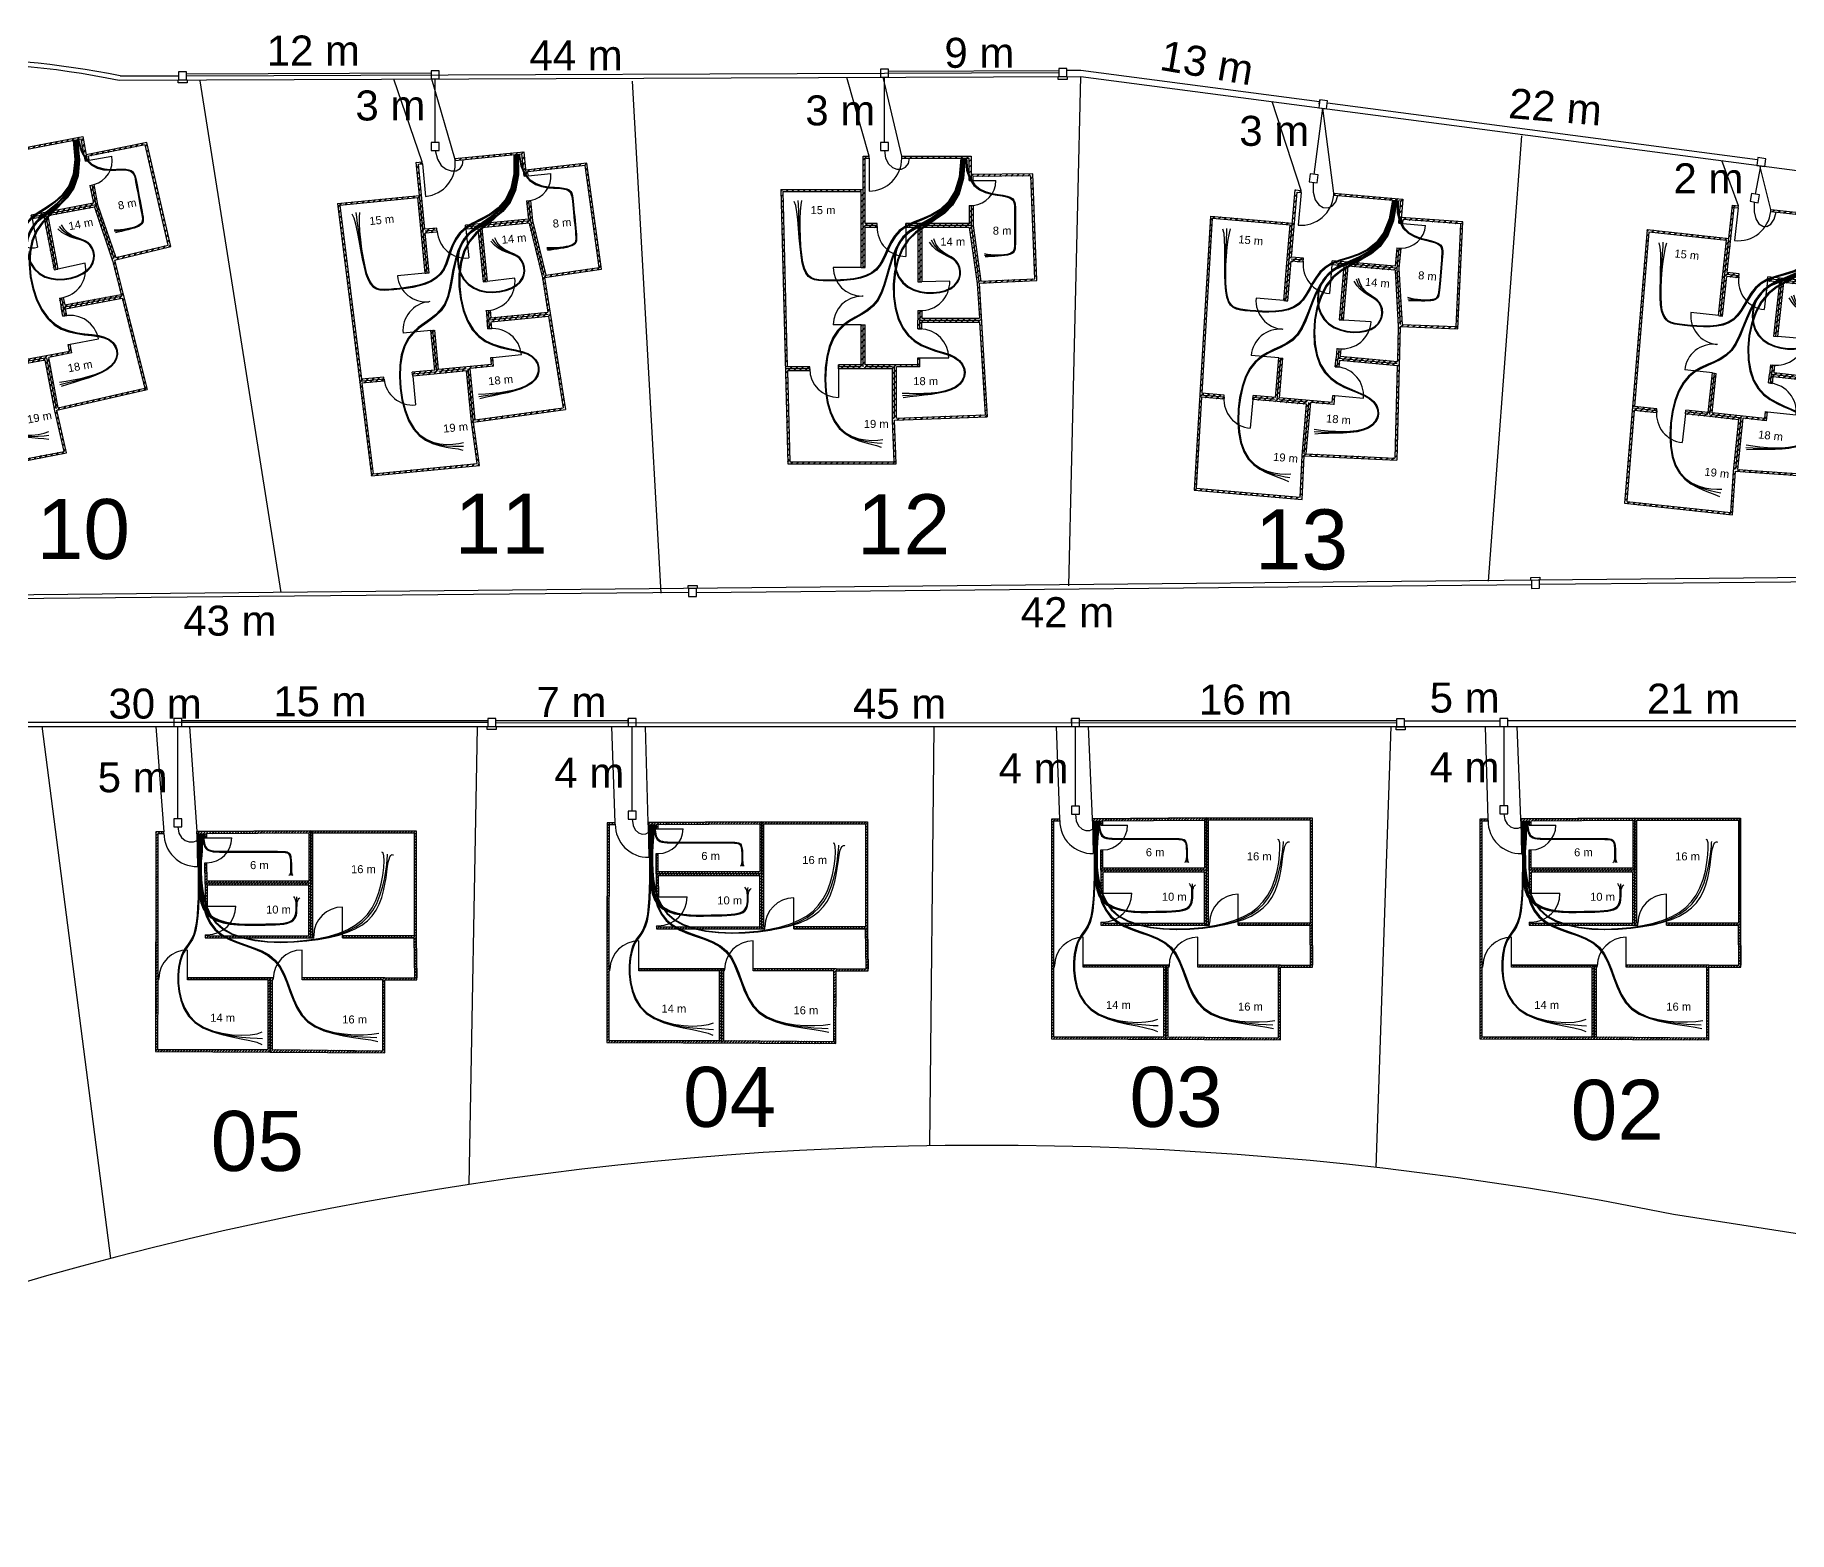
# Model space of a CAD drawing. Header units: millimetres. Extents: x 210 to 433, y 76 to 152.
# Drawn here: x 266.9 to 354.6, y 76.2 to 151 of the extents above; entities that cross this region are included whole.
import ezdxf
from ezdxf.enums import TextEntityAlignment as Align

# ---------------------------------------------------------------- set-up
doc = ezdxf.new("R2010")
doc.units = ezdxf.units.MM
for name, color, linetype in [('Can.Interior', 96, 'Continuous'), ('Can.Primaria', 34, 'Continuous'), ('Can.Secundaria', 162, 'Continuous'), ('Urbanización', 7, 'Continuous')]:
    doc.layers.add(name, color=color, linetype=linetype)
doc.styles.get("Standard").update_dxf_attribs({"font": 'arial.ttf'})

# ---------------------------------------------------------------- blocks, each defined once
blk = doc.blocks.new('casita')
h = blk.add_hatch()
h.set_pattern_fill('JIS_LC_20A', color=256, scale=0.005)
h.paths.add_polyline_path([(0.011, 3.716), (-5.269, 3.716), (-5.269, -1.636), (-5.119, -1.636), (-5.119, -1.536), (-5.169, -1.536), (-5.169, 3.616), (-0.089, 3.616), (-0.089, -1.536), (-3.679, -1.536), (-3.679, -1.636), (0.011, -1.636)])
h.paths.add_polyline_path([(-5.269, 1.106), (-10.549, 1.106), (-10.549, -0.046), (-10.449, -0.046), (-10.452, 1.006), (-5.369, 1.006), (-5.369, -1.536), (-10.449, -1.536), (-10.449, -1.486), (-10.549, -1.486), (-10.549, -1.636), (-5.269, -1.636)])
h.paths.add_polyline_path([(-5.269, 3.716), (-10.963, 3.676), (-10.963, 3.56), (-10.554, 3.563), (-10.554, 3.361), (-10.454, 3.361), (-10.454, 3.579), (-5.369, 3.615), (-5.369, 1.206), (-10.452, 1.206), (-10.453, 2.121), (-10.553, 2.121), (-10.552, 1.106), (-5.269, 1.106)])
h.paths.add_polyline_path([(-7.295, -7.349), (-13.02, -7.322), (-13.017, -3.635), (-12.867, -3.635), (-12.867, -3.735), (-12.918, -3.735), (-12.92, -7.222), (-7.395, -7.222), (-7.395, -3.735), (-11.427, -3.735), (-11.427, -3.635), (-7.292, -3.635)])
h.paths.add_polyline_path([(-7.142, -3.635), (-7.292, -3.635), (-7.295, -7.349), (-1.57, -7.377), (-1.567, -3.635), (-5.702, -3.635), (-5.702, -3.735), (-1.67, -3.735), (-1.67, -7.276), (-7.195, -7.222), (-7.195, -3.735), (-7.142, -3.735)])
h = blk.add_hatch()
h.set_pattern_fill('JIS_LC_20A', color=256, scale=0.005)
h.paths.add_polyline_path([(-12.913, 3.561), (-12.604, 3.561, -0.004394), (-12.604, 3.59), (-12.604, 3.626), (-12.604, 3.661), (-13.013, 3.661), (-13.017, -3.635), (-12.917, -3.635)])
h = blk.add_hatch()
h.set_pattern_fill('JIS_LC_20A', color=256, scale=0.005)
h.paths.add_polyline_path([(0.011, -1.636), (-0.089, -1.636), (-0.068, -3.641), (-1.567, -3.635), (-1.57, -3.635), (-1.567, -3.735), (0.032, -3.742), (0.032, -3.642)])
for p, q in [((-13.013, 3.661), (-13.02, -7.322)), ((-12.604, 3.664), (-13.013, 3.661)), ((-12.604, 3.561), (-12.604, 3.661)), ((-5.269, 3.716), (-10.964, 3.676)), ((-10.963, 3.561), (-10.963, 3.676)), ((-10.963, 3.561), (-10.932, 1.935)), ((-10.554, 3.561), (-10.554, 3.361)), ((-10.554, 3.361), (-10.454, 3.361)), ((-10.454, 3.361), (-9.214, 3.361)), ((-10.553, 2.121), (-10.551, -0.046)), ((-10.553, 2.121), (-10.453, 2.121)), ((-10.549, -0.046), (-10.449, -0.046)), ((-10.449, -0.046), (-9.009, -0.046)), ((-3.679, -1.536), (-3.679, -0.096)), ((-10.549, -1.486), (-10.549, -1.636)), ((-10.549, -1.486), (-10.449, -1.486)), ((-10.549, -1.636), (-5.119, -1.636)), ((-5.119, -1.636), (-5.119, -1.536)), ((-3.679, -1.636), (-3.679, -1.536)), ((-3.679, -1.636), (-0.089, -1.636)), ((-0.068, -3.643), (-0.089, -1.636)), ((0.032, -3.642), (0.011, -1.636)), ((0.032, -3.635), (0.011, -1.636)), ((0.032, -3.642), (0.011, -1.636)), ((-11.427, -3.685), (-11.427, -2.245)), ((-5.702, -3.685), (-5.702, -2.245)), ((-13.017, -3.535), (-13.017, -3.535)), ((-13.017, -3.635), (-13.017, -3.635)), ((-12.867, -3.635), (-12.917, -3.635)), ((-12.867, -3.735), (-12.867, -3.635)), ((-11.427, -3.735), (-11.427, -3.535)), ((-7.142, -3.635), (-11.427, -3.635)), ((-11.427, -3.635), (-7.142, -3.635)), ((-7.292, -3.635), (-7.295, -7.349)), ((-7.142, -3.735), (-7.142, -3.635)), ((-1.567, -3.635), (-5.702, -3.635)), ((-5.702, -3.735), (-5.702, -3.635)), ((-1.57, -7.377), (-1.567, -3.735)), ((-1.567, -3.635), (-0.068, -3.641)), ((-1.567, -3.635), (-0.068, -3.641)), ((-1.567, -3.735), (0.032, -3.742)), ((0.031, -3.535), (0.032, -3.535)), ((0.032, -3.635), (0.032, -3.635)), ((0.032, -3.742), (0.032, -3.642)), ((-13.02, -7.322), (-1.57, -7.377))]:
    blk.add_line(p, q)
for points in [[(-13.013, 3.661), (-13.017, -3.635)], [(-12.604, 3.561), (-12.913, 3.561), (-12.917, -3.635)], [(-10.964, 3.676), (-5.269, 3.716), (-5.269, 1.106), (-10.552, 1.106), (-10.553, 2.121)], [(-10.963, 3.561), (-10.554, 3.561)], [(-10.759, 3.561), (-10.554, 3.561)], [(-10.554, 3.361), (-10.554, 3.561)], [(-10.454, 3.579), (-5.369, 3.615), (-5.369, 1.206), (-10.452, 1.206), (-10.453, 2.121)], [(-10.454, 3.361), (-10.454, 3.579)], [(-5.119, -1.636), (-5.269, -1.636), (-5.269, 3.716), (0.011, 3.716), (0.011, -1.636)], [(-5.119, -1.636), (-5.269, -1.636), (-5.269, 3.716), (0.011, 3.716), (0.011, -1.636)], [(-5.119, -1.536), (-5.169, -1.536), (-5.169, 3.616), (-0.089, 3.616), (-0.089, -1.536), (-3.679, -1.536)], [(-5.269, -1.636), (-5.269, 1.106), (-10.552, 1.106)], [(-10.549, -1.486), (-10.549, -1.636), (-5.269, -1.636), (-5.269, 1.106), (-10.549, 1.106)], [(-10.449, -1.486), (-10.449, -1.536), (-5.369, -1.536), (-5.369, 1.006), (-10.452, 1.006), (-10.449, -0.046)], [(-10.549, -1.486), (-10.549, -1.636)], [(-0.089, -1.636), (-3.679, -1.636)], [(0.011, -1.636), (0.032, -3.642)], [(-13.017, -3.635), (-13.02, -7.322)], [(-12.867, -3.735), (-12.918, -3.735), (-12.92, -7.222), (-7.395, -7.222), (-7.395, -3.735), (-11.427, -3.735)], [(-7.295, -7.322), (-7.295, -3.635), (-11.427, -3.635)], [(-7.142, -3.635), (-7.295, -3.635), (-7.295, -7.322)], [(-7.142, -3.735), (-7.195, -3.735), (-7.195, -7.222), (-1.67, -7.276), (-1.67, -3.735), (-5.702, -3.735)], [(-1.57, -3.635), (-5.702, -3.635)]]:
    blk.add_lwpolyline(points)
for centre, radius, start, end in [((-11.784, 3.661), 0.82, 179.79868, 180), ((-10.963, 3.576), 1.641, 179.4965, 271.07553), ((-10.454, 3.361), 1.24, 270.05598, 0.05083), ((-10.549, -0.766), 0.72, 89.9891, 90.10468), ((-10.45, -0.046), 1.441, 270.01403, 359.95884), ((-3.679, -1.536), 1.44, 90.00306, 179.9962), ((-10.549, -1.636), 0.15, 89.96571, 90.05234), ((-10.549, -0.766), 0.72, 270, 270.01805), ((-11.427, -3.685), 1.44, 90.00306, 178.87583), ((-5.702, -3.685), 1.44, 90.00306, 179.9962)]:
    blk.add_arc(centre, radius, start, end)
at = {"layer": 'Can.Interior'}
for points in [[(-10.896, 3.561), (-10.896, 3.479), (-10.896, 3.376), (-10.896, 3.247), (-10.895, 3.088), (-10.895, 2.892), (-10.894, 2.656), (-10.892, 2.375), (-10.89, 2.044), (-10.887, 1.661), (-10.887, 1.239), (-10.89, 0.794), (-10.9, 0.342), (-10.919, -0.102), (-10.95, -0.522), (-10.994, -0.901), (-11.055, -1.225), (-11.133, -1.481), (-11.224, -1.684), (-11.326, -1.851), (-11.432, -2), (-11.539, -2.149), (-11.641, -2.316), (-11.735, -2.519), (-11.815, -2.776), (-11.876, -3.1), (-11.911, -3.478), (-11.909, -3.892), (-11.864, -4.324), (-11.764, -4.756), (-11.603, -5.17), (-11.369, -5.548), (-11.056, -5.871), (-10.66, -6.127), (-10.203, -6.324), (-9.711, -6.474), (-9.214, -6.589), (-8.738, -6.683), (-8.312, -6.768), (-7.963, -6.857), (-7.718, -6.962)], [(-10.876, 3.561), (-10.876, 3.479), (-10.876, 3.376), (-10.876, 3.247), (-10.875, 3.087), (-10.875, 2.892), (-10.873, 2.655), (-10.872, 2.373), (-10.87, 2.041), (-10.867, 1.657), (-10.867, 1.233), (-10.87, 0.786), (-10.88, 0.332), (-10.899, -0.114), (-10.93, -0.536), (-10.974, -0.917), (-11.034, -1.241), (-11.112, -1.499), (-11.204, -1.702), (-11.306, -1.87), (-11.412, -2.018), (-11.519, -2.167), (-11.621, -2.333), (-11.714, -2.534), (-11.795, -2.79), (-11.856, -3.111), (-11.891, -3.485), (-11.89, -3.896), (-11.844, -4.324), (-11.745, -4.752), (-11.584, -5.163), (-11.352, -5.537), (-11.04, -5.858), (-10.645, -6.111), (-10.189, -6.303), (-9.698, -6.441), (-9.201, -6.536), (-8.723, -6.596), (-8.293, -6.632), (-7.938, -6.653), (-7.684, -6.667)], [(-10.856, 3.561), (-10.856, 3.479), (-10.856, 3.376), (-10.856, 3.247), (-10.855, 3.087), (-10.855, 2.891), (-10.853, 2.654), (-10.852, 2.371), (-10.85, 2.038), (-10.847, 1.652), (-10.846, 1.227), (-10.85, 0.778), (-10.86, 0.322), (-10.879, -0.126), (-10.91, -0.549), (-10.954, -0.932), (-11.014, -1.258), (-11.092, -1.516), (-11.184, -1.721), (-11.286, -1.888), (-11.392, -2.037), (-11.499, -2.185), (-11.601, -2.35), (-11.694, -2.55), (-11.775, -2.803), (-11.836, -3.121), (-11.871, -3.492), (-11.87, -3.899), (-11.824, -4.324), (-11.726, -4.748), (-11.565, -5.155), (-11.334, -5.526), (-11.023, -5.844), (-10.63, -6.095), (-10.176, -6.281), (-9.688, -6.406), (-9.193, -6.478), (-8.719, -6.502), (-8.294, -6.483), (-7.944, -6.428), (-7.697, -6.342)], [(-10.716, 3.561), (-10.716, 3.48), (-10.717, 3.379), (-10.72, 3.256), (-10.725, 3.107), (-10.734, 2.93), (-10.747, 2.722), (-10.765, 2.479), (-10.789, 2.199), (-10.818, 1.881), (-10.845, 1.534), (-10.862, 1.172), (-10.858, 0.807), (-10.827, 0.451), (-10.758, 0.117), (-10.643, -0.184), (-10.473, -0.437), (-10.242, -0.635), (-9.961, -0.782), (-9.639, -0.884), (-9.29, -0.95), (-8.925, -0.987), (-8.557, -1.002), (-8.197, -1.003), (-7.858, -0.998), (-7.549, -0.993), (-7.272, -0.987), (-7.025, -0.978), (-6.808, -0.964), (-6.619, -0.943), (-6.458, -0.913), (-6.323, -0.873), (-6.213, -0.82), (-6.128, -0.753), (-6.063, -0.675), (-6.017, -0.587), (-5.986, -0.493), (-5.967, -0.396), (-5.958, -0.299), (-5.954, -0.203), (-5.954, -0.113), (-5.953, -0.031), (-5.952, 0.045), (-5.946, 0.113), (-5.936, 0.175), (-5.92, 0.232), (-5.895, 0.283), (-5.861, 0.33), (-5.815, 0.373)], [(-10.836, 3.561), (-10.836, 3.479), (-10.836, 3.376), (-10.836, 3.247), (-10.835, 3.087), (-10.835, 2.892), (-10.833, 2.655), (-10.832, 2.373), (-10.83, 2.041), (-10.825, 1.657), (-10.812, 1.233), (-10.781, 0.786), (-10.723, 0.332), (-10.631, -0.114), (-10.495, -0.535), (-10.308, -0.916), (-10.059, -1.241), (-9.746, -1.499), (-9.382, -1.702), (-8.983, -1.869), (-8.566, -2.018), (-8.151, -2.165), (-7.753, -2.331), (-7.389, -2.531), (-7.079, -2.785), (-6.831, -3.104), (-6.635, -3.477), (-6.469, -3.885), (-6.314, -4.311), (-6.152, -4.737), (-5.963, -5.144), (-5.727, -5.517), (-5.426, -5.835), (-5.046, -6.087), (-4.604, -6.279), (-4.122, -6.422), (-3.623, -6.529), (-3.131, -6.61), (-2.667, -6.677), (-2.256, -6.741), (-1.918, -6.814)], [(-10.696, 3.561), (-10.696, 3.48), (-10.697, 3.379), (-10.7, 3.256), (-10.704, 3.107), (-10.712, 2.931), (-10.723, 2.723), (-10.739, 2.48), (-10.76, 2.201), (-10.786, 1.883), (-10.809, 1.537), (-10.821, 1.176), (-10.813, 0.812), (-10.778, 0.457), (-10.706, 0.124), (-10.59, -0.175), (-10.42, -0.427), (-10.191, -0.624), (-9.913, -0.769), (-9.596, -0.87), (-9.253, -0.934), (-8.895, -0.97), (-8.533, -0.984), (-8.18, -0.985), (-7.847, -0.979), (-7.543, -0.973), (-7.271, -0.966), (-7.028, -0.956), (-6.815, -0.942), (-6.629, -0.921), (-6.47, -0.892), (-6.337, -0.853), (-6.229, -0.801), (-6.145, -0.736), (-6.081, -0.659), (-6.036, -0.573), (-6.005, -0.481), (-5.987, -0.386), (-5.978, -0.29), (-5.974, -0.196), (-5.974, -0.107), (-5.974, -0.025), (-5.974, 0.051), (-5.973, 0.121), (-5.973, 0.187), (-5.972, 0.249), (-5.97, 0.309), (-5.968, 0.366), (-5.966, 0.423)], [(-10.816, 3.561), (-10.816, 3.479), (-10.816, 3.376), (-10.816, 3.247), (-10.815, 3.088), (-10.815, 2.892), (-10.814, 2.657), (-10.812, 2.376), (-10.81, 2.044), (-10.805, 1.662), (-10.792, 1.24), (-10.761, 0.794), (-10.703, 0.342), (-10.611, -0.102), (-10.475, -0.522), (-10.288, -0.901), (-10.039, -1.224), (-9.726, -1.481), (-9.362, -1.684), (-8.963, -1.85), (-8.547, -1.998), (-8.131, -2.146), (-7.733, -2.311), (-7.369, -2.511), (-7.059, -2.765), (-6.811, -3.084), (-6.615, -3.457), (-6.449, -3.865), (-6.295, -4.291), (-6.133, -4.717), (-5.945, -5.124), (-5.71, -5.497), (-5.409, -5.815), (-5.031, -6.067), (-4.591, -6.256), (-4.113, -6.393), (-3.619, -6.488), (-3.134, -6.548), (-2.679, -6.585), (-2.278, -6.608), (-1.956, -6.625)], [(-10.796, 3.561), (-10.796, 3.479), (-10.796, 3.376), (-10.796, 3.248), (-10.795, 3.088), (-10.795, 2.893), (-10.794, 2.658), (-10.792, 2.378), (-10.79, 2.048), (-10.785, 1.666), (-10.772, 1.246), (-10.741, 0.803), (-10.683, 0.352), (-10.591, -0.09), (-10.455, -0.508), (-10.268, -0.886), (-10.02, -1.208), (-9.707, -1.463), (-9.342, -1.665), (-8.943, -1.831), (-8.527, -1.979), (-8.111, -2.126), (-7.713, -2.291), (-7.349, -2.491), (-7.039, -2.745), (-6.791, -3.064), (-6.595, -3.437), (-6.429, -3.845), (-6.275, -4.271), (-6.114, -4.697), (-5.926, -5.105), (-5.692, -5.477), (-5.393, -5.795), (-5.016, -6.046), (-4.577, -6.233), (-4.097, -6.363), (-3.599, -6.442), (-3.104, -6.479), (-2.634, -6.479), (-2.212, -6.451), (-1.86, -6.401)], [(-10.676, 3.561), (-10.676, 3.48), (-10.677, 3.379), (-10.679, 3.256), (-10.684, 3.108), (-10.691, 2.932), (-10.701, 2.725), (-10.716, 2.484), (-10.736, 2.205), (-10.759, 1.89), (-10.78, 1.546), (-10.79, 1.188), (-10.78, 0.826), (-10.742, 0.474), (-10.668, 0.143), (-10.549, -0.153), (-10.377, -0.403), (-10.146, -0.598), (-9.866, -0.741), (-9.548, -0.841), (-9.205, -0.904), (-8.847, -0.939), (-8.486, -0.953), (-8.136, -0.953), (-7.807, -0.947), (-7.509, -0.941), (-7.243, -0.935), (-7.007, -0.926), (-6.801, -0.912), (-6.623, -0.893), (-6.471, -0.865), (-6.345, -0.827), (-6.242, -0.777), (-6.162, -0.714), (-6.101, -0.64), (-6.058, -0.557), (-6.028, -0.467), (-6.01, -0.374), (-6, -0.28), (-5.996, -0.188), (-5.995, -0.1), (-5.995, -0.018), (-5.996, 0.057), (-6.001, 0.128), (-6.009, 0.195), (-6.024, 0.258), (-6.046, 0.319), (-6.077, 0.378), (-6.117, 0.437)], [(-10.776, 3.561), (-10.776, 3.479), (-10.776, 3.376), (-10.776, 3.248), (-10.775, 3.089), (-10.775, 2.894), (-10.774, 2.66), (-10.772, 2.38), (-10.77, 2.051), (-10.765, 1.671), (-10.747, 1.252), (-10.703, 0.811), (-10.621, 0.362), (-10.487, -0.079), (-10.291, -0.495), (-10.018, -0.871), (-9.657, -1.192), (-9.199, -1.445), (-8.661, -1.632), (-8.062, -1.76), (-7.422, -1.833), (-6.762, -1.859), (-6.101, -1.841), (-5.46, -1.787), (-4.859, -1.702), (-4.315, -1.591), (-3.829, -1.451), (-3.397, -1.282), (-3.017, -1.081), (-2.687, -0.846), (-2.403, -0.574), (-2.164, -0.263), (-1.965, 0.089), (-1.805, 0.481), (-1.68, 0.893), (-1.584, 1.304), (-1.516, 1.691), (-1.469, 2.031), (-1.441, 2.302), (-1.427, 2.481), (-1.423, 2.545)], [(-10.756, 3.561), (-10.756, 3.479), (-10.756, 3.376), (-10.756, 3.248), (-10.756, 3.089), (-10.755, 2.895), (-10.754, 2.661), (-10.752, 2.382), (-10.75, 2.055), (-10.745, 1.676), (-10.727, 1.259), (-10.683, 0.819), (-10.602, 0.372), (-10.469, -0.067), (-10.274, -0.481), (-10.003, -0.856), (-9.643, -1.175), (-9.189, -1.427), (-8.654, -1.613), (-8.058, -1.74), (-7.422, -1.811), (-6.766, -1.834), (-6.109, -1.813), (-5.472, -1.754), (-4.875, -1.663), (-4.333, -1.543), (-3.85, -1.395), (-3.42, -1.214), (-3.044, -1.001), (-2.717, -0.752), (-2.437, -0.465), (-2.202, -0.139), (-2.009, 0.229), (-1.856, 0.637), (-1.74, 1.064), (-1.66, 1.485), (-1.613, 1.877), (-1.596, 2.213), (-1.608, 2.469), (-1.646, 2.621), (-1.707, 2.644)], [(-10.736, 3.561), (-10.736, 3.479), (-10.736, 3.376), (-10.737, 3.248), (-10.737, 3.088), (-10.737, 2.893), (-10.738, 2.658), (-10.739, 2.378), (-10.74, 2.048), (-10.739, 1.667), (-10.726, 1.246), (-10.687, 0.803), (-10.611, 0.353), (-10.484, -0.088), (-10.293, -0.504), (-10.026, -0.88), (-9.67, -1.199), (-9.217, -1.449), (-8.683, -1.632), (-8.087, -1.757), (-7.45, -1.828), (-6.792, -1.853), (-6.132, -1.838), (-5.492, -1.789), (-4.891, -1.714), (-4.346, -1.616), (-3.858, -1.497), (-3.425, -1.355), (-3.044, -1.189), (-2.712, -0.996), (-2.429, -0.777), (-2.191, -0.529), (-1.995, -0.251), (-1.839, 0.056), (-1.718, 0.383), (-1.625, 0.719), (-1.556, 1.052), (-1.504, 1.373), (-1.463, 1.668), (-1.428, 1.928), (-1.393, 2.141), (-1.354, 2.299), (-1.311, 2.408), (-1.268, 2.476), (-1.226, 2.512), (-1.19, 2.525), (-1.16, 2.524), (-1.141, 2.517), (-1.133, 2.512)], [(-10.656, 3.561), (-10.656, 3.481), (-10.654, 3.39), (-10.649, 3.292), (-10.638, 3.19), (-10.62, 3.089), (-10.594, 2.993), (-10.557, 2.905), (-10.509, 2.831), (-10.446, 2.772), (-10.367, 2.727), (-10.269, 2.696), (-10.149, 2.674), (-10.005, 2.662), (-9.835, 2.655), (-9.635, 2.652), (-9.404, 2.652), (-9.14, 2.652), (-8.852, 2.652), (-8.548, 2.652), (-8.238, 2.652), (-7.932, 2.652), (-7.64, 2.652), (-7.37, 2.652), (-7.132, 2.652), (-6.934, 2.652), (-6.773, 2.65), (-6.645, 2.645), (-6.545, 2.636), (-6.47, 2.62), (-6.414, 2.597), (-6.373, 2.565), (-6.344, 2.522), (-6.321, 2.467), (-6.304, 2.402), (-6.292, 2.329), (-6.284, 2.25), (-6.279, 2.168), (-6.276, 2.083), (-6.275, 1.999), (-6.275, 1.917), (-6.275, 1.84), (-6.276, 1.768), (-6.28, 1.702), (-6.286, 1.642), (-6.296, 1.59), (-6.311, 1.545), (-6.332, 1.51), (-6.36, 1.483)], [(-10.636, 3.561), (-10.636, 3.482), (-10.634, 3.392), (-10.629, 3.295), (-10.618, 3.195), (-10.601, 3.097), (-10.575, 3.003), (-10.54, 2.918), (-10.492, 2.846), (-10.431, 2.788), (-10.353, 2.745), (-10.257, 2.715), (-10.139, 2.694), (-9.997, 2.681), (-9.829, 2.675), (-9.631, 2.672), (-9.401, 2.672), (-9.138, 2.672), (-8.85, 2.672), (-8.547, 2.672), (-8.238, 2.672), (-7.931, 2.672), (-7.638, 2.672), (-7.368, 2.672), (-7.129, 2.672), (-6.929, 2.672), (-6.766, 2.67), (-6.637, 2.665), (-6.535, 2.655), (-6.458, 2.639), (-6.4, 2.616), (-6.358, 2.582), (-6.327, 2.538), (-6.303, 2.482), (-6.285, 2.416), (-6.273, 2.341), (-6.264, 2.261), (-6.259, 2.176), (-6.256, 2.091), (-6.255, 2.006), (-6.255, 1.924), (-6.255, 1.846), (-6.255, 1.775), (-6.255, 1.709), (-6.255, 1.65), (-6.255, 1.598), (-6.256, 1.554), (-6.256, 1.517), (-6.256, 1.489)], [(-10.616, 3.561), (-10.616, 3.482), (-10.614, 3.393), (-10.609, 3.298), (-10.599, 3.201), (-10.582, 3.105), (-10.557, 3.014), (-10.522, 2.931), (-10.475, 2.861), (-10.415, 2.805), (-10.339, 2.763), (-10.245, 2.733), (-10.129, 2.713), (-9.989, 2.701), (-9.822, 2.695), (-9.626, 2.692), (-9.397, 2.692), (-9.136, 2.692), (-8.849, 2.692), (-8.546, 2.692), (-8.237, 2.692), (-7.93, 2.692), (-7.637, 2.692), (-7.365, 2.692), (-7.125, 2.692), (-6.924, 2.692), (-6.76, 2.69), (-6.628, 2.685), (-6.525, 2.675), (-6.446, 2.659), (-6.387, 2.634), (-6.343, 2.6), (-6.31, 2.555), (-6.286, 2.497), (-6.267, 2.429), (-6.254, 2.353), (-6.245, 2.271), (-6.239, 2.185), (-6.236, 2.098), (-6.235, 2.012), (-6.235, 1.93), (-6.235, 1.853), (-6.234, 1.781), (-6.231, 1.716), (-6.226, 1.658), (-6.218, 1.606), (-6.205, 1.562), (-6.188, 1.524), (-6.164, 1.494)]]:
    blk.add_lwpolyline(points, dxfattribs=at)
for s, p in [('6 m', (-8.301, 1.803)), ('16 m', (-3.253, 1.599)), ('10 m', (-7.501, -0.421)), ('14 m', (-10.293, -5.831)), ('16 m', (-3.693, -5.914))]:
    blk.add_text(s, height=0.4, dxfattribs=at).set_placement(p)
blk = doc.blocks.new('chalet')
h = blk.add_hatch()
h.set_pattern_fill('JIS_LC_20A', color=256, scale=0.01)
h.paths.add_polyline_path([(-8.139, 3.452), (-7.939, 3.452), (-7.939, 3.552), (-8.239, 3.552), (-8.239, 0.08), (-8.239, -2.007), (-8.139, -2.007), (-8.139, -0.02), (-7.535, -0.02), (-7.535, 0.18), (-8.139, 0.18)])
h.paths.add_polyline_path([(-8.239, 1.891), (-12.351, 1.891), (-12.123, -7.073), (-10.902, -7.073), (-10.902, -6.973), (-12.025, -6.973), (-12.249, 1.791), (-8.339, 1.791), (-8.339, 0.08), (-8.339, -2.007), (-8.239, -2.007), (-8.239, 0.08)])
h.paths.add_polyline_path([(-2.838, 3.552), (-6.299, 3.552), (-6.299, 3.452), (-2.938, 3.452), (-2.938, 2.632), (-2.938, 2.332), (-2.838, 2.332)])
h.paths.add_polyline_path([(-2.838, 1.092), (-2.938, 1.092), (-2.938, 0.18), (-6.095, 0.18), (-6.095, 0.08), (-2.838, 0.08)], flags=17)
h.paths.add_polyline_path([(-5.391, 0.08), (-6.095, 0.08), (-6.095, -0.02), (-5.491, -0.02), (-5.491, -2.727), (-5.391, -2.727)], flags=17)
h.paths.add_polyline_path([(-2.427, -2.804), (0.455, -2.669), (0.245, 2.669), (-2.838, 2.632), (-2.838, 2.332), (-2.738, 2.332), (-2.738, 2.533), (0.149, 2.567), (0.351, -2.573), (-2.341, -2.7), (-2.738, 0.087), (-2.738, 1.092), (-2.838, 1.092), (-2.838, 0.08), (-5.391, 0.08), (-5.391, -2.727), (-5.291, -2.727), (-5.291, -0.02), (-2.925, -0.02), (-2.527, -2.814), (-2.422, -4.553), (-5.291, -4.542), (-5.291, -4.167), (-5.391, -4.167), (-5.391, -4.641), (-5.391, -5.087), (-5.291, -5.087), (-5.291, -4.742), (-2.41, -4.753), (-2.133, -9.379), (-6.564, -9.546), (-6.564, -6.973), (-5.391, -6.973), (-5.391, -6.527), (-5.491, -6.527), (-5.491, -6.873), (-8.139, -6.873), (-8.139, -4.887), (-8.339, -4.887), (-8.339, -6.873), (-9.462, -6.873), (-9.462, -7.073), (-8.239, -7.073), (-6.764, -7.073), (-6.764, -9.654), (-6.681, -11.735), (-11.904, -11.735), (-12.02, -7.173), (-10.902, -7.173), (-10.902, -7.073), (-12.123, -7.073), (-12.001, -11.835), (-6.576, -11.835), (-6.664, -9.65), (-2.027, -9.475)])
h.paths.add_polyline_path([(-5.391, -4.641), (-5.391, -4.167), (-5.491, -4.167), (-5.491, -4.641), (-5.491, -5.087), (-5.391, -5.087)], flags=17)
for p, q in [((-8.239, 3.552), (-7.939, 3.552)), ((-8.239, 0.08), (-8.239, 3.552)), ((-7.939, 3.452), (-7.939, 3.552)), ((-6.299, 3.552), (-2.838, 3.552)), ((-6.299, 3.452), (-6.299, 3.552)), ((-2.838, 3.552), (-2.838, 2.332)), ((-8.139, 3.452), (-7.939, 3.452)), ((-8.139, 0.18), (-8.139, 3.452)), ((-7.939, 3.452), (-7.939, 1.812)), ((-6.299, 3.452), (-2.938, 3.452)), ((-2.938, 2.632), (-2.938, 3.452)), ((-2.938, 2.332), (-2.938, 2.632)), ((0.245, 2.669), (-2.838, 2.632)), ((0.455, -2.669), (0.245, 2.669)), ((-12.351, 1.891), (-12.001, -11.835)), ((-12.351, 1.891), (-8.239, 1.891)), ((-12.249, 1.791), (-12.025, -6.973)), ((-12.249, 1.791), (-8.339, 1.791)), ((-8.339, 0.08), (-8.339, 1.791)), ((-2.938, 2.332), (-2.738, 2.332)), ((0.149, 2.567), (-2.738, 2.533)), ((-2.738, 2.332), (-2.738, 2.533)), ((-2.738, 2.332), (-1.598, 2.332)), ((0.351, -2.573), (0.149, 2.567)), ((-2.938, 1.092), (-2.938, 0.18)), ((-2.938, 1.092), (-2.738, 1.092)), ((-2.838, 1.092), (-2.838, 0.08)), ((-2.738, 1.092), (-2.738, 0.087)), ((-8.339, -2.007), (-8.339, 0.08)), ((-8.239, -2.007), (-8.239, 0.08)), ((-7.535, 0.18), (-8.139, 0.18)), ((-7.535, 0.08), (-8.139, 0.08)), ((-7.535, -0.02), (-7.535, 0.18)), ((-2.938, 0.18), (-6.095, 0.18)), ((-6.095, -0.02), (-6.095, 0.18)), ((-2.838, 0.08), (-6.095, 0.08)), ((-5.391, 0.08), (-5.391, -2.727)), ((-2.838, 0.08), (-2.441, -2.705)), ((-2.738, 0.087), (-2.341, -2.7)), ((-7.535, -0.02), (-8.139, -0.02)), ((-8.139, -2.007), (-8.139, -0.02)), ((-5.491, -0.02), (-6.095, -0.02)), ((-6.095, -0.02), (-6.095, -1.46)), ((-5.491, -0.02), (-5.491, -2.727)), ((-5.291, -0.02), (-5.291, -2.727)), ((-2.925, -0.02), (-5.291, -0.02)), ((-2.925, -0.02), (-2.526, -2.818)), ((-8.339, -2.007), (-9.728, -2.007)), ((-8.339, -2.007), (-8.289, -2.007)), ((-8.239, -2.007), (-8.139, -2.007)), ((-2.341, -2.7), (0.351, -2.573)), ((-5.491, -2.727), (-5.291, -2.727)), ((-3.901, -2.69), (-5.291, -2.724)), ((-2.527, -2.81), (-2.422, -4.553)), ((-2.427, -2.804), (0.455, -2.669)), ((-2.427, -2.804), (-2.027, -9.475)), ((-5.491, -4.167), (-5.491, -4.641)), ((-5.491, -4.167), (-5.291, -4.167)), ((-5.391, -4.167), (-5.391, -4.641)), ((-5.291, -4.167), (-5.291, -4.542)), ((-8.339, -4.887), (-9.73, -4.887)), ((-8.339, -6.873), (-8.339, -4.887)), ((-8.339, -4.887), (-8.139, -4.887)), ((-8.239, -6.973), (-8.239, -4.887)), ((-8.139, -6.873), (-8.139, -4.887)), ((-5.491, -5.087), (-5.491, -4.641)), ((-5.491, -5.087), (-5.291, -5.087)), ((-5.391, -4.641), (-2.416, -4.653)), ((-5.391, -5.087), (-5.391, -4.641)), ((-5.391, -4.741), (-5.391, -4.741)), ((-5.291, -4.542), (-2.422, -4.553)), ((-5.291, -4.542), (-2.422, -4.553)), ((-5.291, -5.087), (-5.291, -4.742)), ((-5.291, -4.742), (-2.41, -4.753)), ((-2.41, -4.753), (-2.133, -9.379)), ((-10.902, -6.973), (-12.025, -6.973)), ((-10.902, -7.173), (-10.902, -6.973)), ((-8.339, -6.873), (-9.462, -6.873)), ((-9.462, -7.073), (-9.462, -6.873)), ((-8.339, -6.973), (-9.462, -6.973)), ((-5.491, -6.873), (-8.139, -6.873)), ((-6.764, -6.973), (-8.139, -6.973)), ((-6.664, -9.55), (-6.664, -6.973)), ((-5.391, -6.973), (-6.564, -6.973)), ((-6.564, -9.546), (-6.564, -6.973)), ((-5.491, -6.873), (-5.491, -6.527)), ((-5.491, -6.527), (-5.391, -6.527)), ((-5.391, -6.973), (-5.391, -6.527)), ((-5.391, -6.527), (-3.951, -6.527)), ((-10.902, -7.073), (-12.123, -7.073)), ((-10.902, -7.173), (-12.02, -7.173)), ((-12.02, -7.173), (-11.904, -11.735)), ((-8.239, -7.073), (-9.462, -7.073)), ((-9.462, -7.073), (-9.462, -8.513)), ((-6.764, -7.073), (-8.239, -7.073)), ((-6.764, -9.654), (-6.764, -7.073)), ((-6.664, -9.65), (-2.027, -9.475)), ((-6.564, -9.546), (-2.133, -9.379)), ((-6.681, -11.735), (-6.764, -9.654)), ((-6.576, -11.835), (-6.664, -9.65)), ((-12.001, -11.835), (-6.576, -11.835)), ((-11.904, -11.735), (-6.681, -11.735))]:
    blk.add_line(p, q)
for points in [[(-8.289, -2.007), (-8.239, -2.007)], [(-8.239, -3.446), (-8.289, -3.446)], [(-8.239, -3.446), (-8.289, -3.446)], [(-8.289, -4.887), (-8.239, -4.887)], [(-5.391, -5.087), (-5.491, -5.087)], [(-5.491, -6.527), (-5.391, -6.527)]]:
    blk.add_lwpolyline(points)
for centre, radius, start, end in [((-7.939, 3.452), 1.64, 270, 0), ((-2.845, 2.335), 1.248, 274.94883, 359.86311), ((-6.095, -0.02), 1.44, 178.01016, 270), ((-8.289, -2.007), 1.439, 180, 270), ((-8.289, -4.887), 1.441, 90, 180), ((-5.344, -2.724), 1.443, 268.14783, 1.35306), ((-5.391, -6.527), 1.44, 0, 90), ((-9.462, -7.073), 1.44, 180.00875, 269.99125)]:
    blk.add_arc(centre, radius, start, end)
at = {"layer": 'Can.Interior'}
for points in [[(-3.312, 3.452), (-3.393, 2.497), (-3.615, 1.773), (-3.944, 1.239), (-4.35, 0.856), (-4.798, 0.583), (-5.258, 0.379), (-5.696, 0.206), (-6.079, 0.022), (-6.385, -0.204), (-6.621, -0.468), (-6.806, -0.757), (-6.956, -1.059), (-7.089, -1.361), (-7.222, -1.65), (-7.373, -1.913), (-7.558, -2.139), (-7.791, -2.318), (-8.065, -2.452), (-8.37, -2.548), (-8.694, -2.612), (-9.027, -2.651), (-9.358, -2.671), (-9.676, -2.679), (-9.97, -2.68), (-10.232, -2.678), (-10.461, -2.666), (-10.659, -2.632), (-10.83, -2.568), (-10.974, -2.461), (-11.094, -2.302), (-11.193, -2.08), (-11.272, -1.785), (-11.334, -1.412), (-11.383, -0.982), (-11.424, -0.522), (-11.462, -0.059), (-11.501, 0.382), (-11.546, 0.771), (-11.602, 1.084), (-11.674, 1.293)], [(-3.332, 3.452), (-3.413, 2.503), (-3.635, 1.784), (-3.964, 1.254), (-4.37, 0.873), (-4.818, 0.602), (-5.278, 0.399), (-5.716, 0.226), (-6.099, 0.042), (-6.405, -0.184), (-6.641, -0.448), (-6.826, -0.737), (-6.976, -1.039), (-7.108, -1.341), (-7.241, -1.63), (-7.391, -1.893), (-7.575, -2.119), (-7.806, -2.298), (-8.079, -2.432), (-8.382, -2.528), (-8.704, -2.592), (-9.035, -2.631), (-9.363, -2.651), (-9.679, -2.659), (-9.97, -2.66), (-10.229, -2.658), (-10.456, -2.646), (-10.652, -2.613), (-10.82, -2.548), (-10.962, -2.442), (-11.081, -2.284), (-11.178, -2.062), (-11.255, -1.768), (-11.316, -1.397), (-11.362, -0.968), (-11.396, -0.507), (-11.42, -0.042), (-11.439, 0.402), (-11.453, 0.798), (-11.466, 1.121), (-11.48, 1.345)], [(-3.352, 3.452), (-3.433, 2.51), (-3.655, 1.796), (-3.984, 1.269), (-4.39, 0.891), (-4.838, 0.62), (-5.298, 0.419), (-5.736, 0.246), (-6.119, 0.062), (-6.425, -0.164), (-6.661, -0.428), (-6.846, -0.717), (-6.995, -1.019), (-7.127, -1.321), (-7.259, -1.61), (-7.408, -1.873), (-7.592, -2.099), (-7.822, -2.278), (-8.093, -2.412), (-8.394, -2.508), (-8.714, -2.572), (-9.042, -2.611), (-9.368, -2.631), (-9.681, -2.639), (-9.97, -2.64), (-10.227, -2.638), (-10.451, -2.626), (-10.645, -2.593), (-10.811, -2.529), (-10.951, -2.423), (-11.067, -2.265), (-11.162, -2.045), (-11.239, -1.752), (-11.298, -1.381), (-11.34, -0.954), (-11.368, -0.496), (-11.381, -0.034), (-11.379, 0.407), (-11.365, 0.8), (-11.337, 1.118), (-11.298, 1.336)], [(-3.292, 3.452), (-3.373, 2.49), (-3.595, 1.757), (-3.924, 1.208), (-4.33, 0.801), (-4.778, 0.492), (-5.238, 0.235), (-5.676, -0.012), (-6.059, -0.293), (-6.365, -0.642), (-6.601, -1.05), (-6.786, -1.497), (-6.936, -1.964), (-7.068, -2.43), (-7.2, -2.877), (-7.35, -3.285), (-7.534, -3.634), (-7.765, -3.912), (-8.034, -4.134), (-8.33, -4.321), (-8.638, -4.496), (-8.947, -4.681), (-9.242, -4.899), (-9.512, -5.17), (-9.743, -5.517), (-9.924, -5.955), (-10.052, -6.467), (-10.128, -7.027), (-10.15, -7.612), (-10.117, -8.198), (-10.029, -8.758), (-9.886, -9.27), (-9.686, -9.708), (-9.431, -10.054), (-9.135, -10.317), (-8.812, -10.512), (-8.478, -10.654), (-8.147, -10.758), (-7.835, -10.839), (-7.558, -10.913), (-7.329, -10.994)], [(-3.272, 3.452), (-3.353, 2.483), (-3.575, 1.745), (-3.904, 1.193), (-4.31, 0.784), (-4.758, 0.473), (-5.218, 0.215), (-5.656, -0.032), (-6.039, -0.313), (-6.345, -0.662), (-6.581, -1.07), (-6.766, -1.517), (-6.916, -1.984), (-7.048, -2.45), (-7.18, -2.897), (-7.33, -3.305), (-7.514, -3.654), (-7.745, -3.932), (-8.014, -4.154), (-8.31, -4.341), (-8.618, -4.515), (-8.927, -4.7), (-9.222, -4.916), (-9.492, -5.185), (-9.723, -5.531), (-9.904, -5.966), (-10.033, -6.474), (-10.108, -7.031), (-10.13, -7.612), (-10.098, -8.194), (-10.011, -8.751), (-9.868, -9.259), (-9.669, -9.694), (-9.416, -10.038), (-9.12, -10.297), (-8.798, -10.485), (-8.462, -10.613), (-8.127, -10.697), (-7.81, -10.747), (-7.523, -10.779), (-7.281, -10.803)], [(-3.252, 3.452), (-3.333, 2.476), (-3.555, 1.733), (-3.884, 1.178), (-4.29, 0.766), (-4.738, 0.454), (-5.198, 0.196), (-5.636, -0.052), (-6.019, -0.333), (-6.325, -0.682), (-6.561, -1.09), (-6.746, -1.537), (-6.896, -2.004), (-7.028, -2.47), (-7.16, -2.917), (-7.31, -3.325), (-7.494, -3.674), (-7.725, -3.952), (-7.994, -4.173), (-8.29, -4.36), (-8.598, -4.535), (-8.907, -4.718), (-9.202, -4.933), (-9.472, -5.201), (-9.703, -5.544), (-9.884, -5.976), (-10.013, -6.481), (-10.088, -7.035), (-10.111, -7.612), (-10.079, -8.19), (-9.992, -8.744), (-9.85, -9.249), (-9.652, -9.681), (-9.4, -10.022), (-9.106, -10.277), (-8.784, -10.457), (-8.448, -10.574), (-8.113, -10.637), (-7.792, -10.658), (-7.5, -10.647), (-7.252, -10.617)], [(-3.232, 3.452), (-3.313, 2.469), (-3.535, 1.718), (-3.864, 1.149), (-4.27, 0.715), (-4.718, 0.368), (-5.178, 0.062), (-5.616, -0.254), (-5.999, -0.625), (-6.303, -1.087), (-6.523, -1.628), (-6.662, -2.22), (-6.725, -2.839), (-6.714, -3.457), (-6.633, -4.049), (-6.484, -4.59), (-6.271, -5.052), (-6, -5.419), (-5.682, -5.698), (-5.334, -5.908), (-4.971, -6.067), (-4.607, -6.19), (-4.259, -6.296), (-3.942, -6.401), (-3.67, -6.524), (-3.456, -6.676), (-3.303, -6.855), (-3.21, -7.05), (-3.175, -7.253), (-3.199, -7.457), (-3.281, -7.652), (-3.419, -7.83), (-3.614, -7.983), (-3.863, -8.103), (-4.158, -8.193), (-4.486, -8.256), (-4.839, -8.297), (-5.205, -8.318), (-5.574, -8.325), (-5.934, -8.32), (-6.277, -8.307)], [(-3.212, 3.452), (-3.293, 2.463), (-3.515, 1.706), (-3.844, 1.134), (-4.25, 0.698), (-4.698, 0.351), (-5.158, 0.045), (-5.596, -0.269), (-5.979, -0.638), (-6.283, -1.098), (-6.503, -1.635), (-6.642, -2.224), (-6.705, -2.839), (-6.694, -3.453), (-6.613, -4.042), (-6.464, -4.579), (-6.251, -5.039), (-5.98, -5.403), (-5.662, -5.681), (-5.314, -5.89), (-4.951, -6.048), (-4.587, -6.172), (-4.239, -6.279), (-3.922, -6.386), (-3.65, -6.511), (-3.436, -6.666), (-3.283, -6.847), (-3.19, -7.046), (-3.156, -7.253), (-3.18, -7.461), (-3.262, -7.66), (-3.401, -7.841), (-3.597, -7.996), (-3.848, -8.119), (-4.143, -8.212), (-4.474, -8.28), (-4.828, -8.328), (-5.196, -8.362), (-5.566, -8.386), (-5.928, -8.405), (-6.271, -8.424)], [(-3.192, 3.452), (-3.273, 2.456), (-3.495, 1.695), (-3.824, 1.119), (-4.23, 0.682), (-4.678, 0.334), (-5.138, 0.028), (-5.576, -0.285), (-5.959, -0.651), (-6.263, -1.109), (-6.483, -1.643), (-6.622, -2.228), (-6.685, -2.839), (-6.674, -3.449), (-6.593, -4.035), (-6.444, -4.569), (-6.231, -5.026), (-5.96, -5.387), (-5.642, -5.664), (-5.294, -5.872), (-4.931, -6.03), (-4.567, -6.154), (-4.219, -6.262), (-3.902, -6.37), (-3.63, -6.497), (-3.416, -6.655), (-3.263, -6.84), (-3.17, -7.042), (-3.136, -7.253), (-3.161, -7.465), (-3.243, -7.667), (-3.383, -7.851), (-3.58, -8.009), (-3.832, -8.134), (-4.129, -8.23), (-4.459, -8.302), (-4.813, -8.357), (-5.178, -8.401), (-5.544, -8.439), (-5.899, -8.479), (-6.232, -8.525)], [(-3.172, 3.452), (-3.253, 2.45), (-3.475, 1.69), (-3.804, 1.128), (-4.21, 0.721), (-4.658, 0.426), (-5.118, 0.199), (-5.556, -0.001), (-5.939, -0.218), (-6.243, -0.486), (-6.463, -0.799), (-6.605, -1.142), (-6.671, -1.499), (-6.666, -1.857), (-6.594, -2.2), (-6.457, -2.513), (-6.261, -2.78), (-6.01, -2.991), (-5.716, -3.145), (-5.394, -3.246), (-5.059, -3.298), (-4.723, -3.303), (-4.401, -3.265), (-4.108, -3.189), (-3.857, -3.076), (-3.659, -2.932), (-3.514, -2.763), (-3.418, -2.579), (-3.369, -2.386), (-3.361, -2.194), (-3.393, -2.009), (-3.46, -1.841), (-3.559, -1.696), (-3.686, -1.581), (-3.834, -1.485), (-3.993, -1.395), (-4.158, -1.299), (-4.319, -1.182), (-4.47, -1.033), (-4.601, -0.838), (-4.704, -0.584)], [(-3.152, 3.452), (-3.233, 2.444), (-3.455, 1.679), (-3.784, 1.113), (-4.19, 0.704), (-4.638, 0.408), (-5.098, 0.182), (-5.536, -0.017), (-5.919, -0.232), (-6.223, -0.497), (-6.443, -0.806), (-6.585, -1.145), (-6.652, -1.499), (-6.648, -1.853), (-6.577, -2.193), (-6.442, -2.502), (-6.247, -2.767), (-5.999, -2.976), (-5.709, -3.128), (-5.391, -3.228), (-5.059, -3.279), (-4.727, -3.285), (-4.409, -3.248), (-4.118, -3.173), (-3.87, -3.063), (-3.674, -2.921), (-3.531, -2.756), (-3.437, -2.575), (-3.388, -2.386), (-3.381, -2.197), (-3.412, -2.016), (-3.479, -1.851), (-3.578, -1.71), (-3.704, -1.597), (-3.852, -1.503), (-4.014, -1.416), (-4.185, -1.323), (-4.357, -1.211), (-4.524, -1.069), (-4.679, -0.884), (-4.815, -0.642)], [(-3.132, 3.452), (-3.213, 2.437), (-3.435, 1.667), (-3.764, 1.098), (-4.17, 0.687), (-4.618, 0.391), (-5.078, 0.165), (-5.516, -0.032), (-5.899, -0.245), (-6.203, -0.507), (-6.424, -0.813), (-6.566, -1.149), (-6.633, -1.499), (-6.63, -1.85), (-6.559, -2.185), (-6.426, -2.492), (-6.234, -2.754), (-5.989, -2.96), (-5.702, -3.111), (-5.387, -3.21), (-5.059, -3.261), (-4.73, -3.267), (-4.416, -3.231), (-4.129, -3.158), (-3.883, -3.049), (-3.69, -2.911), (-3.548, -2.749), (-3.455, -2.571), (-3.407, -2.386), (-3.4, -2.201), (-3.431, -2.024), (-3.498, -1.862), (-3.596, -1.723), (-3.721, -1.612), (-3.87, -1.521), (-4.035, -1.438), (-4.212, -1.352), (-4.394, -1.25), (-4.577, -1.122), (-4.755, -0.957), (-4.922, -0.741)], [(-3.112, 3.452), (-3.058, 2.86), (-2.911, 2.415), (-2.692, 2.093), (-2.423, 1.872), (-2.125, 1.731), (-1.82, 1.648), (-1.53, 1.599), (-1.275, 1.564), (-1.073, 1.523), (-0.921, 1.472), (-0.812, 1.408), (-0.739, 1.33), (-0.695, 1.236), (-0.672, 1.125), (-0.664, 0.995), (-0.662, 0.845), (-0.662, 0.673), (-0.662, 0.484), (-0.662, 0.285), (-0.662, 0.081), (-0.662, -0.123), (-0.662, -0.32), (-0.662, -0.505), (-0.662, -0.671), (-0.663, -0.816), (-0.667, -0.938), (-0.677, -1.041), (-0.697, -1.126), (-0.73, -1.196), (-0.779, -1.252), (-0.848, -1.296), (-0.94, -1.33), (-1.056, -1.357), (-1.193, -1.376), (-1.346, -1.388), (-1.51, -1.392), (-1.678, -1.388), (-1.847, -1.377), (-2.011, -1.359), (-2.165, -1.333)], [(-3.092, 3.452), (-3.038, 2.867), (-2.891, 2.426), (-2.672, 2.107), (-2.403, 1.889), (-2.105, 1.749), (-1.8, 1.666), (-1.51, 1.617), (-1.255, 1.581), (-1.053, 1.538), (-0.901, 1.485), (-0.792, 1.42), (-0.719, 1.34), (-0.675, 1.244), (-0.652, 1.132), (-0.644, 1), (-0.642, 0.848), (-0.642, 0.675), (-0.642, 0.486), (-0.642, 0.286), (-0.642, 0.081), (-0.642, -0.123), (-0.642, -0.321), (-0.642, -0.507), (-0.642, -0.675), (-0.643, -0.82), (-0.647, -0.945), (-0.657, -1.049), (-0.677, -1.136), (-0.711, -1.208), (-0.76, -1.265), (-0.829, -1.311), (-0.922, -1.347), (-1.039, -1.375), (-1.177, -1.396), (-1.331, -1.41), (-1.496, -1.418), (-1.668, -1.421), (-1.84, -1.42), (-2.009, -1.415), (-2.168, -1.407)], [(-3.072, 3.452), (-3.018, 2.873), (-2.871, 2.438), (-2.652, 2.122), (-2.383, 1.906), (-2.085, 1.767), (-1.78, 1.684), (-1.49, 1.635), (-1.235, 1.597), (-1.033, 1.554), (-0.881, 1.499), (-0.772, 1.431), (-0.699, 1.35), (-0.655, 1.252), (-0.632, 1.138), (-0.624, 1.005), (-0.622, 0.851), (-0.622, 0.677), (-0.622, 0.487), (-0.622, 0.286), (-0.622, 0.081), (-0.622, -0.124), (-0.622, -0.322), (-0.622, -0.509), (-0.622, -0.678), (-0.623, -0.825), (-0.627, -0.951), (-0.637, -1.058), (-0.657, -1.146), (-0.691, -1.22), (-0.741, -1.279), (-0.811, -1.326), (-0.903, -1.364), (-1.021, -1.393), (-1.16, -1.415), (-1.314, -1.432), (-1.479, -1.445), (-1.648, -1.455), (-1.818, -1.464), (-1.982, -1.473), (-2.134, -1.484)]]:
    blk.add_lwpolyline(points, dxfattribs=at)
for s, p in [('15 m', (-10.86, 0.656)), ('8 m', (-1.751, -0.37)), ('14 m', (-4.372, -0.922)), ('18 m', (-5.728, -7.894)), ('19 m', (-8.2, -10.032))]:
    blk.add_text(s, height=0.4, dxfattribs=at).set_placement(p)

msp = doc.modelspace()

# ---------------------------------------------------------------- linework, layer by layer
at = {"layer": 'Can.Primaria'}
for p, q in [((274.454, 148.982), (318.047, 149.147)), ((271.136, 148.982), (274.054, 148.982)), ((342.077, 123.567), (384.817, 123.988)), ((299.944, 123.155), (341.677, 123.562)), ((289.905, 116.647), (334.942, 116.644))]:
    msp.add_line(p, q, dxfattribs=at)
for points in [[(274.054, 148.782), (274.454, 148.782), (274.454, 149.182), (274.054, 149.182)], [(318.047, 148.947), (318.447, 148.947), (318.447, 149.347), (318.047, 149.347)], [(274.029, 148.782), (274.479, 148.782), (274.479, 148.632), (274.029, 148.632)], [(318.022, 148.947), (318.472, 148.947), (318.472, 148.797), (318.022, 148.797)], [(342.1, 123.767), (341.65, 123.762), (341.648, 123.912), (342.098, 123.917)], [(342.075, 123.767), (341.675, 123.762), (341.68, 123.362), (342.08, 123.367)], [(299.969, 123.355), (299.519, 123.355), (299.519, 123.505), (299.969, 123.505)], [(299.944, 123.355), (299.544, 123.355), (299.544, 122.955), (299.944, 122.955)], [(289.505, 116.447), (289.905, 116.447), (289.905, 116.847), (289.505, 116.847)], [(334.942, 116.444), (335.342, 116.444), (335.342, 116.844), (334.942, 116.844)], [(289.48, 116.447), (289.93, 116.447), (289.93, 116.297), (289.48, 116.297)], [(334.917, 116.444), (335.367, 116.444), (335.367, 116.294), (334.917, 116.294)]]:
    msp.add_lwpolyline(points, close=True, dxfattribs=at)
for points in [[(299.544, 123.155), (258.352, 122.765), (256.447, 121.907)], [(289.505, 116.647), (260.909, 116.647), (258.88, 115.823)]]:
    msp.add_lwpolyline(points, dxfattribs=at)
msp.add_arc((262.274, 105.218), 44.652, 78.55274, 102.88293, dxfattribs=at)
at = {"layer": 'Can.Secundaria'}
for p, q in [((274.454, 149.082), (286.682, 149.129)), ((309.541, 149.214), (318.047, 149.247)), ((286.882, 145.66), (286.882, 148.829)), ((309.341, 145.66), (309.341, 148.914)), ((330.817, 144.056), (331.244, 147.366)), ((331.071, 147.59), (331.096, 147.788)), ((331.48, 147.638), (352.987, 144.801)), ((352.885, 143.072), (353.144, 144.477)), ((274.213, 116.747), (289.505, 116.747)), ((289.905, 116.747), (296.526, 116.747)), ((296.526, 116.646), (296.526, 116.847)), ((318.681, 116.647), (318.681, 116.847)), ((334.942, 116.744), (319.081, 116.746)), ((335.342, 116.744), (340.098, 116.744)), ((340.498, 116.747), (361.098, 116.747)), ((274.013, 111.836), (274.013, 116.447)), ((296.726, 112.216), (296.726, 116.447)), ((318.881, 112.477), (318.881, 116.447)), ((340.298, 116.447), (340.298, 112.487))]:
    msp.add_line(p, q, dxfattribs=at)
for points in [[(286.682, 148.829), (287.082, 148.829), (287.082, 149.229), (286.682, 149.229)], [(309.141, 148.914), (309.541, 148.914), (309.541, 149.314), (309.141, 149.314)], [(331.493, 147.737), (331.096, 147.788), (331.045, 147.392), (331.442, 147.34)], [(286.682, 145.26), (287.082, 145.26), (287.082, 145.66), (286.682, 145.66)], [(309.141, 145.26), (309.541, 145.26), (309.541, 145.66), (309.141, 145.66)], [(352.946, 144.504), (353.342, 144.449), (353.397, 144.845), (353.001, 144.9)], [(331.016, 144.03), (330.619, 144.081), (330.568, 143.685), (330.964, 143.633)], [(352.615, 142.715), (353.009, 142.643), (353.081, 143.036), (352.688, 143.108)], [(273.813, 116.447), (274.213, 116.447), (274.213, 116.847), (273.813, 116.847)], [(296.526, 116.447), (296.926, 116.447), (296.926, 116.847), (296.526, 116.847)], [(318.681, 116.447), (319.081, 116.447), (319.081, 116.847), (318.681, 116.847)], [(340.098, 116.447), (340.498, 116.447), (340.498, 116.847), (340.098, 116.847)], [(318.681, 112.077), (319.081, 112.077), (319.081, 112.477), (318.681, 112.477)], [(340.098, 112.087), (340.498, 112.087), (340.498, 112.487), (340.098, 112.487)], [(273.813, 111.436), (274.213, 111.436), (274.213, 111.836), (273.813, 111.836)], [(296.526, 111.816), (296.926, 111.816), (296.926, 112.216), (296.526, 112.216)]]:
    msp.add_lwpolyline(points, close=True, dxfattribs=at)
for points in [[(331.084, 147.689), (319.153, 149.257), (318.447, 149.247)], [(286.882, 145.26), (286.996, 144.82), (287.186, 144.508), (287.424, 144.315), (287.679, 144.23), (287.922, 144.245), (288.122, 144.35), (288.25, 144.535), (288.277, 144.791)], [(309.341, 145.26), (309.395, 144.866), (309.536, 144.58), (309.735, 144.397), (309.963, 144.312), (310.191, 144.322), (310.391, 144.421), (310.532, 144.604), (310.585, 144.868)], [(330.766, 143.659), (330.761, 143.163), (330.864, 142.792), (331.045, 142.542), (331.271, 142.409), (331.511, 142.392), (331.734, 142.487), (331.909, 142.69), (332.004, 143)], [(352.812, 142.679), (352.807, 142.194), (352.894, 141.83), (353.046, 141.585), (353.239, 141.462), (353.448, 141.459), (353.645, 141.577), (353.806, 141.817), (353.905, 142.178)], [(274.013, 111.436), (274.062, 111.127), (274.192, 110.903), (274.375, 110.758), (274.586, 110.688), (274.797, 110.69), (274.982, 110.76), (275.115, 110.892), (275.168, 111.083)], [(296.726, 111.816), (296.769, 111.507), (296.881, 111.283), (297.04, 111.14), (297.222, 111.077), (297.405, 111.088), (297.565, 111.171), (297.68, 111.324), (297.726, 111.542)], [(318.881, 112.077), (318.926, 111.733), (319.046, 111.483), (319.216, 111.322), (319.41, 111.248), (319.605, 111.255), (319.776, 111.339), (319.898, 111.497), (319.946, 111.725)], [(340.298, 112.087), (340.343, 111.794), (340.462, 111.581), (340.63, 111.442), (340.823, 111.374), (341.017, 111.372), (341.186, 111.433), (341.307, 111.551), (341.355, 111.723)]]:
    msp.add_lwpolyline(points, dxfattribs=at)
at = {"layer": 'Urbanización'}
for p, q in [((279.188, 123.155), (275.14, 148.736)), ((286.233, 144.69), (284.817, 148.821)), ((287.865, 144.851), (286.708, 148.828)), ((298.181, 123.125), (296.751, 148.726)), ((308.567, 144.968), (307.452, 148.906)), ((310.207, 144.968), (309.267, 148.913)), ((318.559, 123.482), (319.153, 148.95)), ((330.171, 143.257), (328.719, 147.697)), ((331.805, 143.117), (331.244, 147.366)), ((339.533, 123.721), (341.201, 145.987)), ((352.023, 142.481), (351.204, 144.75)), ((353.654, 142.306), (353.1, 144.502)), ((267.22, 116.463), (270.652, 89.857)), ((272.921, 116.447), (273.322, 111.183)), ((274.594, 116.447), (274.962, 111.197)), ((288.98, 116.429), (288.554, 93.556)), ((295.881, 111.642), (295.711, 116.447)), ((297.521, 111.656), (297.401, 116.447)), ((311.809, 116.447), (311.593, 95.486)), ((318.101, 111.828), (317.946, 116.447)), ((319.742, 111.839), (319.546, 116.447)), ((334.643, 116.447), (333.9, 94.407)), ((339.51, 111.824), (339.385, 116.447)), ((341.151, 111.837), (340.967, 116.447)), ((352.152, 104.465), (352.076, 111.859))]:
    msp.add_line(p, q, dxfattribs=at)
for points in [[(374.265, 141.728, -0.112781), (388.178, 124.215), (258.259, 122.951), (221.759, 106.341), (211.82, 131.979), (233.504, 139.02, -0.232278), (271.088, 148.77), (319.153, 148.95)], [(433.201, 88.656), (391.68, 85.353), (348.786, 92.052, 0.171318), (235.131, 76.184), (223.205, 101.281), (260.97, 116.447), (393.419, 116.447, 0.15507)]]:
    msp.add_lwpolyline(points, format="xyb", close=True, dxfattribs=at)

# ---------------------------------------------------------------- block references
for p, rotation in [((272.714, 142.984), 10.72687982298395), ((294.481, 141.932), 5.612755015724394), ((337.779, 139.042), 355.1158488555979), ((359.537, 138.1), 353.8578323780322)]:
    msp.add_blockref('chalet', p, dxfattribs=dict(at, rotation=rotation))
for name, p in [('chalet', (316.505, 141.416)), ('casita', (308.484, 107.98)), ('casita', (330.705, 108.164)), ('casita', (352.114, 108.162)), ('casita', (285.926, 107.522))]:
    msp.add_blockref(name, p, dxfattribs=at)

# ---------------------------------------------------------------- texts
at = {"layer": 'Can.Primaria'}
for s, p in [('44 m', (296.25, 149.266)), ('42 m', (320.81, 121.42)), ('43 m', (278.948, 120.997)), ('30 m', (275.207, 116.849)), ('45 m', (312.424, 116.847))]:
    msp.add_text(s, height=1.5, dxfattribs=at).set_placement(p, align=Align.RIGHT)
at = {"layer": 'Can.Secundaria'}
for s, p in [('12 m', (283.116, 149.502)), ('9 m', (315.829, 149.388)), ('3 m', (286.387, 146.754)), ('3 m', (308.877, 146.508)), ('3 m', (330.57, 145.486)), ('2 m', (352.273, 143.111)), ('15 m', (283.447, 116.965)), ('7 m', (295.442, 116.935)), ('16 m', (329.718, 117.054)), ('5 m', (340.088, 117.152)), ('21 m', (352.108, 117.096)), ('4 m', (296.332, 113.392)), ('4 m', (318.539, 113.618)), ('4 m', (340.081, 113.671)), ('5 m', (273.504, 113.166))]:
    msp.add_text(s, height=1.5, dxfattribs=at).set_placement(p, align=Align.RIGHT)
for s, rotation, p in [('13 m', 350.28006, (327.631, 148.508)), ('22 m', 355.24016, (345.135, 146.495))]:
    msp.add_text(s, height=1.5, rotation=rotation, dxfattribs=at).set_placement(p, align=Align.RIGHT)
at = {"layer": 'Urbanización'}
for s, p in [('11', (290.183, 126.588)), ('12', (310.293, 126.588)), ('10', (269.294, 126.329)), ('13', (330.183, 125.811)), ('04', (301.6, 97.938)), ('03', (323.916, 97.938)), ('02', (345.972, 97.29)), ('05', (277.987, 95.734))]:
    msp.add_text(s, height=3, dxfattribs=at).set_placement(p, align=Align.MIDDLE)

doc.saveas('drawing.dxf')
